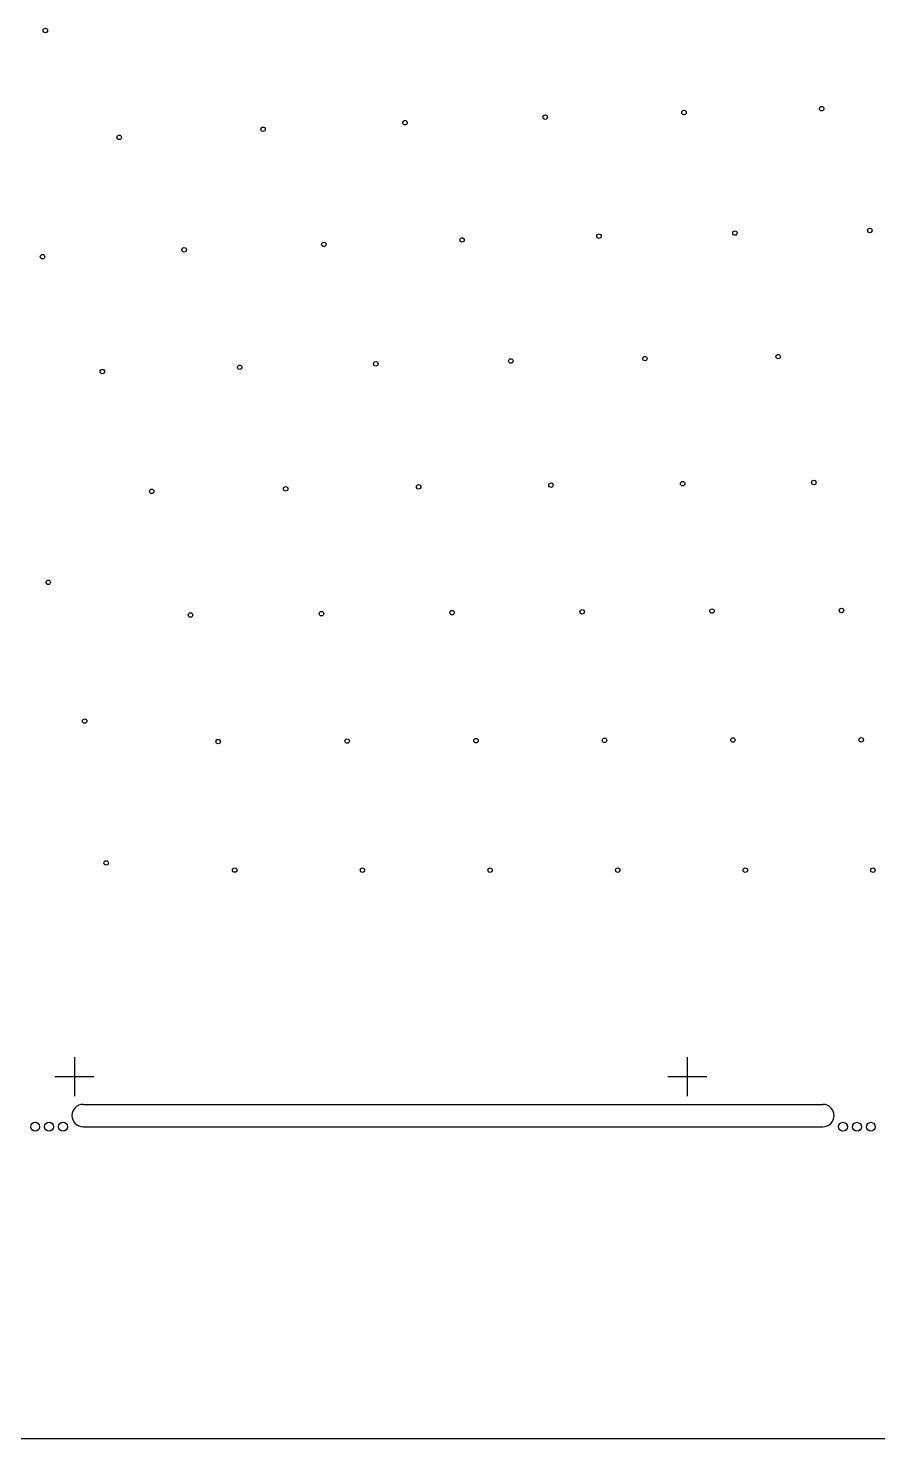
# Model space of a CAD drawing. Extents: x 37 to 649, y -63 to 570.
# Drawn here: x 113.2 to 189.4, y -40 to 86.6 of the extents above; entities that cross this region are included whole.
import ezdxf

# ---------------------------------------------------------------- set-up
doc = ezdxf.new("R2010")
doc.units = 0
doc.layers.add('BLACK', color=7, linetype='CONTINUOUS')

msp = doc.modelspace()

# ---------------------------------------------------------------- linework, layer by layer
at = {"layer": 'BLACK', "linetype": 'CONTINUOUS'}
for p, q in [((117.3, -5.75), (117.3, -9.25)), ((172.31, -5.75), (172.31, -9.25)), ((115.55, -7.5), (119.05, -7.5)), ((170.56, -7.5), (174.06, -7.5)), ((118.077, -9.996), (184.48, -9.996)), ((118.076999, -11.995999), (184.479999, -11.995999)), ((648.594, -39.996), (38.594, -39.996))]:
    msp.add_line(p, q, dxfattribs=at)
at = {"layer": 'BLACK'}
for centre, radius in [((114.691026, 86.364014), 0.2), ((159.554026, 78.586014), 0.2), ((172.012026, 78.999014), 0.2), ((184.364026, 79.349014), 0.2), ((134.234026, 77.500014), 0.2), ((146.969026, 78.094014), 0.2), ((121.320026, 76.775014), 0.2), ((176.580026, 68.181014), 0.2), ((188.693026, 68.419014), 0.2), ((139.691026, 67.168014), 0.2), ((152.095026, 67.569014), 0.2), ((164.385026, 67.902014), 0.2), ((114.439026, 66.071014), 0.2), ((127.148026, 66.679014), 0.2), ((168.502026, 56.922014), 0.2), ((180.468026, 57.101014), 0.2), ((119.804026, 55.757014), 0.2), ((132.139026, 56.143014), 0.2), ((144.353026, 56.454014), 0.2), ((156.469026, 56.710014), 0.2), ((148.196026, 45.420014), 0.2), ((160.068026, 45.570014), 0.2), ((171.887026, 45.696014), 0.2), ((183.661026, 45.801014), 0.2), ((124.241026, 45.011014), 0.2), ((136.258026, 45.237014), 0.2), ((114.952026, 36.849014), 0.2), ((139.479026, 34.033014), 0.2), ((151.196026, 34.127014), 0.2), ((162.876026, 34.205014), 0.2), ((174.524026, 34.270014), 0.2), ((186.147026, 34.325014), 0.2), ((127.716026, 33.917014), 0.2), ((118.223026, 24.398014), 0.2), ((141.781026, 22.604014), 0.2), ((153.338026, 22.641014), 0.2), ((164.877026, 22.671014), 0.2), ((176.403026, 22.696014), 0.2), ((187.918026, 22.717014), 0.2), ((130.203026, 22.560014), 0.2), ((120.149026, 11.670014), 0.2), ((131.682026, 11.028014), 0.2), ((143.147026, 11.027014), 0.2), ((154.607026, 11.026014), 0.2), ((166.063026, 11.024014), 0.2), ((177.515026, 11.023014), 0.2), ((188.965026, 11.022014), 0.2), ((113.777, -11.996), 0.4), ((115.027, -11.996), 0.4), ((116.277, -11.996), 0.4), ((186.28, -12.002), 0.4), ((187.53, -12.002), 0.4), ((188.78, -12.002), 0.4)]:
    msp.add_circle(centre, radius, dxfattribs=at)
for centre, start, end in [((118.077, -10.996), -270, -90), ((184.48, -10.996), -90, 90)]:
    msp.add_arc(centre, 1, start, end, dxfattribs=at)

doc.saveas('drawing.dxf')
